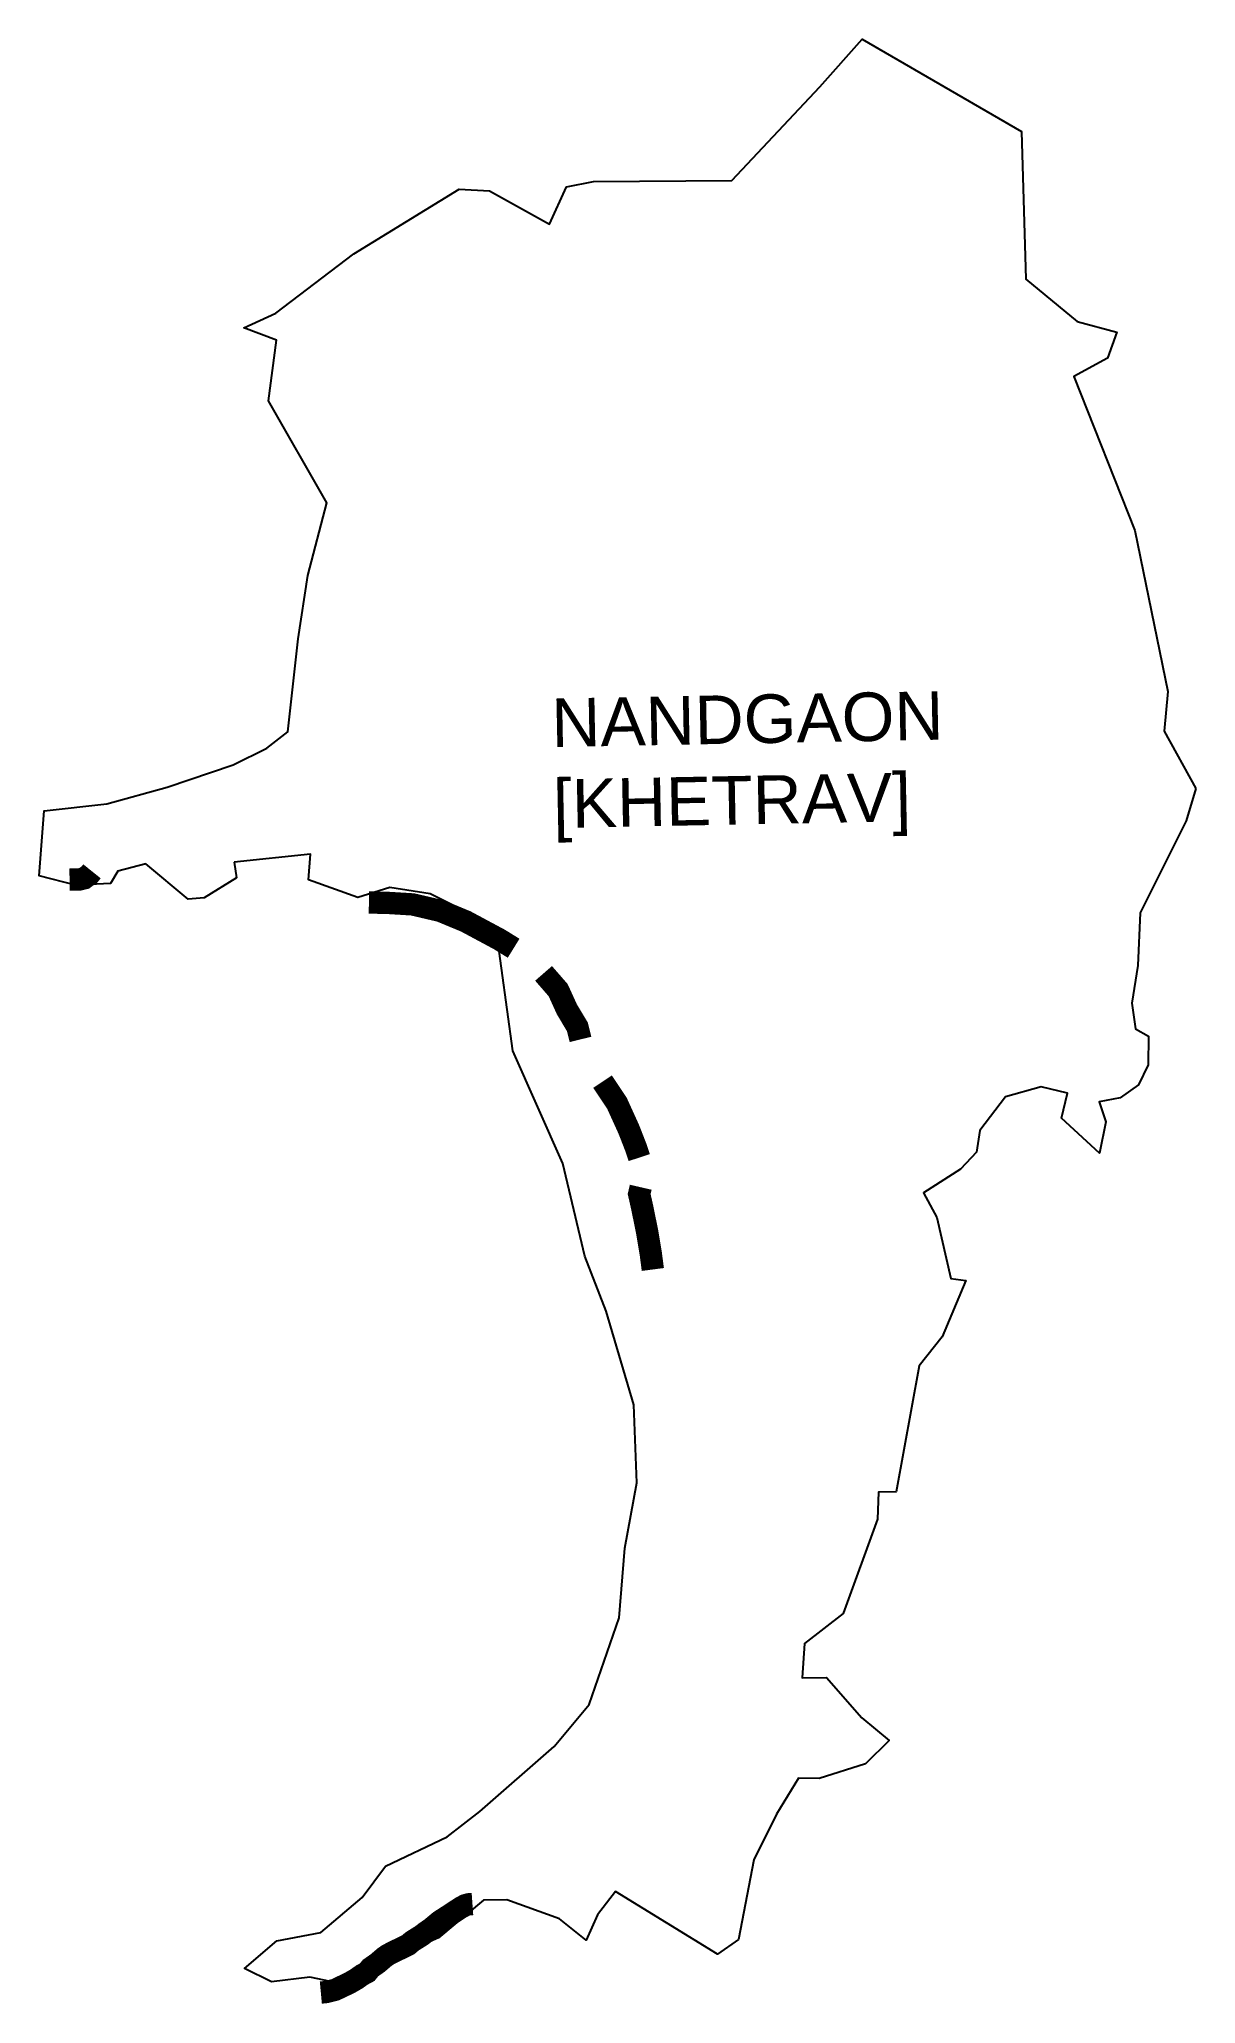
# Model space of a CAD drawing. Header units: metres. Extents: x 274747 to 282149, y 2032514 to 2074814.
# Drawn here: x 279560 to 282149, y 2032514 to 2036914 of the extents above; entities outside this region: 2.
import ezdxf

# ---------------------------------------------------------------- set-up
doc = ezdxf.new("R2010")
doc.units = ezdxf.units.M
doc.header["$MEASUREMENT"] = 0
for name, color, linetype in [('NATURALLY PROTECTED', 3, 'Continuous'), ('village', 3, 'Continuous'), ('VILLAGE NAME', 250, 'Continuous')]:
    doc.layers.add(name, color=color, linetype=linetype)
doc.styles.get("Standard").update_dxf_attribs({"font": 'arial.ttf'})

msp = doc.modelspace()

# ---------------------------------------------------------------- linework, layer by layer
at = {"layer": 'NATURALLY PROTECTED', "const_width": 50, "flags": 128}
for points in [[(274963.1, 2074788.5), (274961, 2074773.3), (274948.2, 2074695.2), (274940.5, 2074656.4), (274929.1, 2074613.7), (274923.8, 2074593.2), (274920.5, 2074578.9), (274916.9, 2074566), (274912.1, 2074547.9), (274908.9, 2074533.5), (274906.4, 2074522.6), (274901.8, 2074509.1), (274895.3, 2074483.2), (274884.1, 2074449.4), (274875, 2074420.6), (274862.6, 2074378.1), (274851.2, 2074342.2), (274850.4, 2074339.1)], [(274794.2, 2074199.6), (274788.1, 2074182.7), (274779.8, 2074162.3), (274773.5, 2074148.3), (274772.1, 2074145.1)]]:
    msp.add_lwpolyline(points, dxfattribs=at)
at = {"layer": 'NATURALLY PROTECTED', "color": 116, "true_color": 0x136734, "const_width": 50, "flags": 128}
for points in [[(279627.9, 2035031.7), (279650, 2035032.1), (279660.6, 2035034.7), (279672.8, 2035043.6), (279678.2, 2035050.3)], [(280298, 2034980.5), (280338, 2034979.8), (280395.8, 2034976.3), (280458.2, 2034961.7), (280515, 2034938.1), (280589.9, 2034897.9), (280622, 2034878.1)], [(280689, 2034821.8), (280721, 2034785), (280724.5, 2034778.1), (280741.1, 2034741.5), (280764.7, 2034702), (280771.7, 2034673.9)], [(280821, 2034579.4), (280853.2, 2034531.1), (280879.8, 2034472.5), (280895.8, 2034431.5), (280903.2, 2034409.2)], [(280906.5, 2034342.8), (280903, 2034327.6), (280909.7, 2034297.7), (280920.6, 2034244.4), (280928.9, 2034194.7), (280933.6, 2034158.6)], [(280190.4, 2032539.1), (280202.3, 2032540.2), (280222.6, 2032545.3), (280255.1, 2032560.8), (280269.8, 2032569.4), (280282.6, 2032578.4), (280294.1, 2032584.6), (280301.6, 2032593.9), (280317.9, 2032605.4), (280332.6, 2032618), (280340.1, 2032623.3), (280351.7, 2032629.4), (280361.2, 2032634.1), (280367.5, 2032637), (280385.9, 2032646.1), (280394.7, 2032653.6), (280416, 2032667), (280424.5, 2032673.6), (280437.8, 2032682.9), (280456.8, 2032698.7), (280476.1, 2032711.1), (280503.9, 2032729.4), (280508.1, 2032731.6), (280513.3, 2032734.5), (280521.5, 2032736.8), (280529.8, 2032737.4)]]:
    msp.add_lwpolyline(points, dxfattribs=at)
at = {"layer": 'village'}
msp.add_lwpolyline([(279996.3, 2035071), (280001.6, 2035036.1)], dxfattribs=at)
at = {"layer": 'village', "color": 3, "true_color": 0x00ff00}
for points in [[(280001.6, 2035036.1, 0), (279929, 2034990.9, 0), (279893.1, 2034988, 0), (279798.8, 2035066.9, 0), (279735.8, 2035050.5, 0), (279719.4, 2035022.8, 0), (279640.8, 2035019.4, 0), (279560.1, 2035040.6, 0), (279570.9, 2035185.5, 0), (279711.4, 2035201.9, 0), (279846.6, 2035239.2, 0), (279993.8, 2035289.1, 0), (280069.6, 2035326.4, 0), (280116.3, 2035363.1, 0), (280139.5, 2035570.9, 0), (280161.6, 2035713.2, 0), (280204, 2035875.7, 0), (280073.4, 2036104.5, 0), (280090.9, 2036240.3, 0), (280018.3, 2036267.7, 0), (280089.4, 2036300.3, 0), (280264, 2036433.4, 0), (280499.7, 2036578.3, 0), (280567.9, 2036574.3, 0), (280702.1, 2036499.7, 0), (280740.7, 2036583.6, 0), (280801, 2036595.1, 0), (281110.8, 2036597.7, 0), (281307.7, 2036807.8, 0), (281402.2, 2036914, 0), (281758.7, 2036707.1, 0), (281768.5, 2036376.4, 0), (281883.7, 2036281.9, 0), (281972.2, 2036257.9, 0), (281951.2, 2036200, 0), (281876, 2036158.8, 0), (282012.7, 2035813.8, 0), (282086.3, 2035453.1, 0), (282078.1, 2035364.2, 0), (282148.9, 2035235.7, 0)], [(282148.9, 2035235.7, 0), (282127.2, 2035163.6, 0), (282024.7, 2034957.3, 0), (282019.3, 2034839.6, 0), (282006, 2034755.1, 0), (282014.3, 2034697.9, 0), (282043.4, 2034681.4, 0), (282042.2, 2034617.3, 0), (282020.9, 2034571.8, 0), (281979.9, 2034543, 0), (281933, 2034534.1, 0), (281947.4, 2034489.3, 0), (281933.6, 2034419.1, 0), (281848.6, 2034497.7, 0), (281862, 2034553.8, 0), (281802.7, 2034567.6, 0), (281723.4, 2034545, 0), (281665.9, 2034469.8, 0), (281658.5, 2034421.7, 0), (281622.4, 2034383, 0), (281539.7, 2034330.6, 0), (281569.3, 2034274.7, 0), (281600.7, 2034138.4, 0), (281634.2, 2034133.9, 0), (281581.1, 2034007.9, 0), (281529.9, 2033943.1, 0), (281478.3, 2033660.2, 0), (281439.1, 2033659.8, 0), (281436.4, 2033599.5, 0), (281359.5, 2033387.8, 0), (281272.9, 2033321.2, 0), (281268.2, 2033243.6, 0), (281322.4, 2033244.9, 0), (281401.4, 2033154.7, 0), (281462.8, 2033103.8, 0), (281409.8, 2033051.2, 0), (281305.6, 2033018.4, 0), (281259.6, 2033019.2, 0), (281210.2, 2032938.4, 0), (281159.6, 2032836, 0), (281125.2, 2032657.9, 0), (281078.3, 2032624.7, 0), (280850, 2032765.6, 0), (280809.7, 2032713.5, 0), (280784, 2032656.2, 0), (280724.5, 2032704.1, 0), (280606.4, 2032746.8, 0), (280554.2, 2032746.2, 0), (280453.7, 2032661.4, 0), (280355.6, 2032618.5, 0), (280330.1, 2032589, 0), (280254.2, 2032555.1, 0), (280166.1, 2032573.7, 0), (280079.9, 2032563.3, 0), (280019.6, 2032593, 0), (280091.6, 2032654.7, 0), (280190.6, 2032673.7, 0), (280283.1, 2032752.2, 0), (280334.9, 2032821.9, 0), (280473.1, 2032888.2, 0), (280546.6, 2032944.3, 0), (280712.4, 2033090, 0), (280790.8, 2033184.6, 0), (280858.6, 2033378.3, 0), (280870.6, 2033534.5, 0), (280897.9, 2033680.9, 0), (280890.8, 2033855.7, 0), (280828.9, 2034065, 0), (280781.3, 2034188.7, 0), (280732.1, 2034395.6, 0), (280620.4, 2034648, 0), (280582, 2034925.8, 0), (280434.9, 2035000.3, 0), (280344.6, 2035014.2, 0), (280273.1, 2034991.8, 0), (280162.5, 2035031.3, 0), (280167.5, 2035088.7, 0), (279996.3, 2035071, 0)]]:
    msp.add_polyline3d(points, dxfattribs=at)

# ---------------------------------------------------------------- texts
at = {"layer": 'VILLAGE NAME', "insert": (280705.4, 2035437.2), "char_height": 108.748, "attachment_point": 1, "rotation": 1.1028}
msp.add_mtext_dynamic_manual_height_columns('NANDGAON [KHETRAV]', width=916.879, gutter_width=543.7, heights=[0], dxfattribs=at)

doc.saveas('drawing.dxf')
